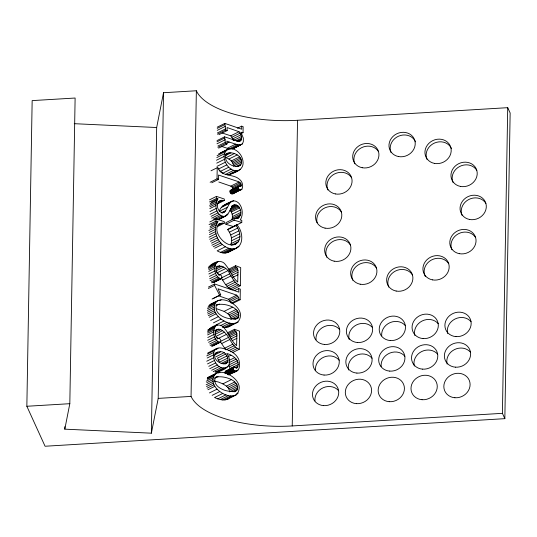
<?xml version="1.0" encoding="UTF-8"?>
<svg xmlns="http://www.w3.org/2000/svg" width="537" height="537" viewBox="0 0 537 537"><rect width="100%" height="100%" fill="white"/><g stroke="black" fill="none" stroke-linecap="round" stroke-linejoin="round"><path stroke-width="0.81" d="M26.85 406.267L32.16 100.607L75.12 98.029L69.817 403.69L64.802 429.157L151.367 433.178L158.214 398.387L163.523 92.726L196.361 90.76A86.846 34.992 1 0 0 297.538 120.281L507.72 107.675L510.15 113.005L504.84 418.665L45.068 446.24L26.85 406.267L69.817 403.69M64.802 429.157L64.843 426.647M151.367 433.178L156.67 127.517L163.523 92.726M504.84 418.665L502.417 413.336L292.229 425.942A86.846 34.992 1 0 1 191.058 396.42L196.361 90.76M240.14 299.747L238.958 299.357L238.683 297.518L236.689 295.149L218.035 288.785L220.7 294.793L219.653 295.283L214.599 285.416L214.625 283.992L238.831 292.128L238.75 288.577L240.328 289.101L240.14 299.747L232.555 303.512M209.068 224.573L215.968 221.15L216.002 218.895L224.312 221.66L224.291 223.164L217.391 226.587M209.497 201.952L216.398 198.529L216.431 196.401L224.312 199.019L224.285 200.523L217.391 203.946M210.128 182.258L217.022 178.834L217.217 167.725L218.398 168.121C220.042 176.458 233.186 173.907 238.925 178.895C242.241 180.969 243.684 185.614 241.952 189.138L232.836 193.944C231.051 194.307 229.494 192.32 230.105 190.648L238.764 186.144L240.63 186.514L241.106 185.963C241.825 183.459 239.28 181.808 237.193 181.258L218.532 175.049L218.599 179.358L211.706 182.781M217.868 147.306L225.453 143.547L224.6 136.834L235.521 140.466L238.26 141.124L240.16 141.003C243.335 138.828 240.952 134.015 239.025 131.719L227.104 127.544L227.158 130.585L218.881 134.693M217.411 134.203L225.688 130.095L224.835 123.389L241.737 129.216L241.643 126.161L243.147 126.665L243.046 132.639L241.663 133.324M232.736 226.345L225.862 224.285L225.889 222.66L240.254 215.525C242.684 210.35 237.488 201.516 231.648 206.154M225.862 224.285L234.139 220.183L234.166 218.552L238.025 218.364L240.254 215.525M209.484 328.731C213.934 325.227 220.976 322.63 224.654 328.617C229.232 333.86 231.219 341.109 236.609 345.653L236.904 333.792L235.817 331.215L234.562 330.524L234.588 329.275L239.596 331.188L239.28 349.272L232.387 352.695M210.585 265.177C215.035 261.673 222.076 259.076 225.762 265.063C230.339 270.306 232.32 277.555 237.71 282.1L238.005 270.239L236.918 267.661L235.669 266.97L235.689 265.721L240.704 267.634L240.388 285.718L232.112 289.826C226.735 287.96 224.244 282.381 221.331 277.965L229.608 273.857C232.521 278.273 235.011 283.851 240.388 285.718M233.494 226.574L241.771 222.466L241.811 220.298L240.267 219.995C243.348 215.035 242.764 207.987 239.113 203.483C237.334 201.637 234.588 200.187 232.018 201.167C227.091 203.637 220.848 205.275 219.244 211.336L227.52 207.228L229.601 203.342L232.018 201.167M292.229 425.942L297.538 120.281M502.417 413.336L507.72 107.675M229.608 273.857C226.5 263.875 209.792 262.721 218.74 275.119L220.331 274.89L221.466 275.77L221.976 277.414L221.412 278.696C214.592 278.045 212.652 266.117 217.485 261.754M239.28 349.272C230.259 345.882 229.433 333.638 220.814 329.691C214.525 326.832 213.578 335.961 217.633 338.672L219.224 338.444L220.365 339.324L220.875 340.968L220.311 342.25C213.491 341.599 211.551 329.671 216.377 325.308M233.716 205.127C229.346 208.437 228.299 219.74 220.714 215.444C215.377 212.048 214.632 203.926 217.935 198.878L216.398 198.529M230.695 244.704C232.93 239.737 230.897 233.79 227.715 229.688L228.487 228.856L236.763 224.748C243.664 231.286 244.57 248.832 232.219 248.953C219.935 247.893 211.128 232.259 217.901 221.586L215.968 221.15M231.977 219.633C232.924 216.431 232.427 212.538 229.93 210.162L238.2 206.054M214.223 307.083C216.143 291.289 241.764 304.351 240.435 315.971C238.69 332.275 212.853 318.763 214.223 307.083L207.322 310.507M212.961 379.578C214.881 363.777 240.509 376.84 239.18 388.466C237.428 404.77 211.598 391.251 212.961 379.578L206.758 382.659M233.676 367.227L233.333 369.288L225.057 373.396L225.399 371.336L233.676 367.227L234.756 367.086L236.22 368.16L237.005 367.939C241.509 361.273 232.635 354.796 226.748 353.46C229.212 356.42 230.178 360.461 229.286 364.214C227.124 369.08 220.204 371.611 215.183 372.094L223.459 367.993L226.997 367.415M223.459 367.993C212.021 367.556 208.322 343.559 223.486 348.567C229.5 350.104 235.951 353.212 238.65 359.139C239.67 362.24 239.992 365.71 238.871 368.832C236.978 372.51 231.87 372.557 228.869 374.927M227.876 361.441C228.493 358.119 226.688 354.769 224.204 352.655C219.25 349.701 211.873 353.507 215.699 359.233C217.807 362.757 225.647 366.362 227.876 361.441L223.05 363.838M238.535 170.444C226.728 173.605 217.143 151.018 230.89 148.521C237.784 149.279 243.033 156.045 243.1 162.805C243.375 170.43 234.374 172.733 228.769 174.753M234.555 244.489C242.435 241.556 240.455 230.715 235.991 225.587L236.763 224.748M217.707 304.338L216.545 305.036C212.806 315.347 230.574 321.327 238.052 318.045C242.643 307.661 223.365 302.197 216.324 305.023M216.445 376.826L215.283 377.524C211.551 387.835 229.312 393.816 236.79 390.533C241.382 380.149 222.11 374.685 215.069 377.511M226.916 153.602C221.224 160.798 233.931 169.564 240.388 165.228C245.59 157.207 232.078 149.581 225.54 154.287M241.113 189.836C239.327 190.199 237.77 188.212 238.381 186.54L238.764 186.144M222.627 213.001L224.976 211.571L227.52 207.228M233.373 148.668L242.435 143.862L243.355 141.546L243.335 138.09L240.891 132.216L243.046 132.639M230.259 174.552L233.105 172.397M218.72 371.517L219.633 370.698M224.291 223.164C206.349 223.58 224.943 251.685 236.629 243.469M225.426 246.738L217.156 250.839C220.855 252.987 225.956 254.216 229.661 251.41M207.826 377.545L217.196 372.792M222.385 327.234L226.205 327.436L229.91 326.174M215.162 397.816C219.271 399.669 224.5 401.159 228.648 398.662M217.243 127.155L224.835 123.389M217.223 128.363L224.808 124.597M217.23 130.363L225.5 126.255M217.438 132.907L225.708 128.806M237.508 128.215L241.643 126.161M217.015 140.6L224.6 136.834M216.995 141.808L224.58 138.043M222.311 133.022L230.749 135.827L239.025 131.719M216.995 143.809L225.272 139.701M230.749 135.827L231.816 137.25L240.093 133.142M217.894 146.017L225.48 142.251M233.058 140.023L232.675 138.902L240.952 134.794M227.124 143.084L229.192 142.057L237.555 144.735L241.65 144.56M233.246 140.58L241.516 136.479M218.646 148.138L226.923 144.03L226.869 141.117L229.192 142.057M236.173 140.801L241.69 138.063M236.75 141.54L241.576 139.143M238.529 141.359L241.288 139.989M238.743 141.634L240.811 140.607M221.627 146.4L227.292 148.286L235.568 144.178M220.405 152.964L228.675 148.856M218.519 153.985L226.795 149.877M227.292 148.286L229.286 148.843L237.555 144.735M217.076 155.683L225.352 151.575M230.964 149.091L239.233 144.99M234.159 147.97L242.435 143.862M232.326 149.038L240.596 144.93M216.807 157.569L224.392 153.804M225.996 154.132L228.064 153.105M225.983 154.569L229.427 152.864M225.406 155.596L230.923 152.857M216.458 160.234L224.043 156.468M234.286 153.582L226.01 157.683C229.165 158.905 232.635 161.04 233.286 164.637L241.563 160.529M216.74 163.141L224.325 159.382M228.937 159.026L237.206 154.918M217.002 166.363L225.272 162.255M211.014 170.806L217.217 167.725M231.326 160.919L239.596 156.817M232.252 162.046L240.522 157.938M218.505 169.007L226.775 164.899M232.904 163.282L241.18 159.18M219.505 170.162L220.512 171.31L228.789 167.208M233.394 166.101L241.67 161.999M235.817 166.604L241.328 163.872M231.165 169.034L222.889 173.142L220.512 171.31M237.629 166.598L240.388 165.228M225.54 174.371L233.817 170.263M236.3 170.746L228.03 174.847L226.782 174.612M232.138 173.511L240.415 169.403M218.807 182.003L230.769 186.124L239.046 182.016M230.769 186.124L232.024 186.983L240.301 182.875M232.957 189.185L232.716 187.984L240.992 183.876M209.537 199.824L216.431 196.401M230.105 190.648L241.234 185.077M236.401 187.796L239.844 186.084M229.964 191.34L238.24 187.232M239.73 186.648L241.106 185.963M230.084 192.226L238.361 188.125M211.041 202.295L217.935 198.878M230.48 192.978L238.75 188.87M210.162 203.684L217.055 200.261M231.071 193.555L239.348 189.447M231.796 193.917L240.073 189.816M233.682 193.246L241.952 189.138M209.584 205.342L216.478 201.919M218.103 201.758L221.667 200.294L224.285 200.523M218.223 202.006L221.667 200.294M209.92 206.772L216.122 203.691M218.096 202.677L222.922 200.281M209.779 208.611L215.981 205.537M209.98 211.524L216.183 208.443M222.399 206.174L230.668 202.073M232.259 201.476L233.635 200.791M221.331 207.45L229.601 203.342M210.001 214.344L216.901 210.92M211.088 216.317L217.982 212.894M231.474 206.483L234.917 204.778M231.521 207.396L236.347 205M220.942 212.947L225.768 210.551M211.706 218.17L219.291 214.404M222.217 212.941L224.976 211.571M230.433 208.859L237.334 205.436M213.129 219.203L220.714 215.444M230.688 210.967L238.965 206.859M209.799 221.976L216.002 218.895M214.558 219.868L222.143 216.109M231.34 211.954L239.616 207.846M226.601 214.74L227.977 214.055M217.17 219.875L224.063 216.451M218.68 219.344L226.956 215.243M218.089 219.868L225.674 216.102M232.192 214.169L240.469 210.061M211.007 225.01L217.901 221.586M210.021 226.654L216.914 223.238M232.447 216.606L240.724 212.498M209.987 228.151L216.196 225.07M218.022 224.506L220.089 223.479M218.552 224.446L221.311 223.077M217.881 225.365L222.707 222.969M232.313 218.23L240.589 214.122M208.853 230.514L215.746 227.091M235.575 218.76L239.717 216.706M209.363 232.373L215.572 229.292M236.904 218.7L238.972 217.673M209.45 234.649L215.652 231.568M209.088 237.179L215.981 233.756M227.715 229.688L235.991 225.587M209.658 239.28L216.552 235.857M210.47 241.294L217.371 237.871M229.427 232.172L237.703 228.064M211.471 243.16L218.364 239.737M230.688 234.964L238.958 230.856M211.927 245.228L219.512 241.462M213.229 246.798L220.814 243.033M231.447 237.871L239.724 233.763M214.679 248.215L222.264 244.456M231.669 240.704L239.945 236.602M231.259 243.543L239.536 239.435M231.514 245.181L238.415 241.757M220.546 252.383L228.822 248.275M222.284 252.846L230.561 248.738M223.942 253.055L232.219 248.953M225.52 253.021L233.796 248.913M237.649 246.993L239.032 246.308M227.03 252.726L237.938 247.302M228.42 252.182L236.696 248.074M211.712 264.761L218.606 261.338M208.994 266.318L216.579 262.553M208.282 267.419L215.867 263.654M208.45 268.399L215.35 264.983M208.819 269.608L215.022 266.527M216.579 266.721L217.962 266.037M216.304 267.433L219.747 265.721M208.692 271.373L214.894 268.292M216.404 268.876L221.922 266.137M208.859 273.984L215.069 270.903M216.149 270.816L223.734 267.057M209.464 276.38L215.673 273.299M216.075 271.682L217.31 272.722L225.587 268.614M228.796 269.138L235.689 265.721M209.672 278.763L216.565 275.34M227.534 270.849L219.257 274.957L217.31 272.722M228.775 270.393L235.669 266.97M210.074 280.75L217.66 276.985M229.333 271.427L236.918 267.661M230.071 272.487L237.656 268.722M211.256 281.898L218.841 278.132M211.699 282.865L219.975 278.763M214.243 281.959L221.137 278.535M231.111 273.662L238.005 270.239M213.176 282.65L220.761 278.884M213.827 282.455L221.412 278.696M208.416 287.073L214.625 283.992M231.89 275.353L238.099 272.272M222.627 280.072L230.903 275.971M208.39 288.497L214.599 285.416M232.501 277.501L238.019 274.769M225.681 284.704L233.957 280.596M226.976 286.302L235.253 282.193M228.473 287.772L236.75 283.67M230.178 288.973L238.455 284.865M212.061 299.049L219.653 295.283M213.115 298.559L220.7 294.793M234.615 290.631L238.75 288.577M210.182 304.412L218.452 300.304M209.363 305.016L216.263 301.593M208.497 305.996L215.391 302.573M219.774 300.545L221.157 299.861M207.866 307.238L214.766 303.814M207.477 308.741L214.37 305.318M218.982 295.934L228.42 299.25L236.689 295.149M215.867 305.748L219.318 304.036M228.42 299.25L229.661 300.264L237.938 296.156M207.416 312.306L214.317 308.889M230.595 302.848L230.413 301.626L238.683 297.518M207.759 314.031L214.652 310.614M231.373 303.116L238.958 299.357M208.349 315.682L215.243 312.265M209.188 317.26L216.082 313.836M216.659 308.782L224.11 311.373L232.387 307.265M210.672 320.448L218.264 316.682M224.11 311.373L227.661 313.628L235.938 309.52M227.661 313.628L229.044 314.917L237.32 310.809M213.417 322.851L221.002 319.085M229.044 314.917L230.024 316.3L238.294 312.192M215.787 325.06L224.057 320.951M238.871 313.675L230.595 317.783L230.024 316.3M210.611 328.315L217.505 324.892M207.893 329.872L215.478 326.107M207.866 330.631L214.766 327.208M230.769 319.361L239.046 315.259M207.349 331.953L214.243 328.537M220.351 325.717L227.252 322.294M233.951 319.26L238.784 316.864M207.712 333.162L213.921 330.08M235.293 319.414L238.052 318.045M222.271 326.778L229.856 323.012M215.478 330.275L216.854 329.59M214.76 330.725L216.143 330.04M215.196 330.987L218.646 329.275M207.584 334.927L213.793 331.846M223.989 327.463L232.266 323.355M215.303 332.43L220.814 329.691M226.205 327.436L234.481 323.328M228.225 327.04L238.186 322.066M207.759 337.538L213.961 334.457M215.042 334.37L222.627 330.611M207.671 340.277L214.572 336.853M216.21 336.276L224.486 332.168M227.688 332.692L234.588 329.275M208.564 342.317L215.465 338.894M217.002 339.035L218.378 338.35M226.426 334.403L218.15 338.511L217.183 337.39M227.668 333.947L234.562 330.524M209.665 343.962L216.559 340.539M228.225 334.981L235.817 331.215M210.148 345.452L217.733 341.686M228.963 336.041L236.548 332.275M228.5 337.411L220.224 341.519L225.439 349.318M211.283 346.076L218.868 342.317M213.142 345.513L220.727 341.747M230.011 337.216L236.904 333.792M212.075 346.204L219.66 342.438M212.726 346.009L220.311 342.25M230.789 338.907L236.992 335.826M221.519 343.626L229.796 339.525M232.085 340.713L236.918 338.323M207.812 352.984L216.888 348.419M216.002 349.453L218.069 348.426M207.416 353.997L214.31 350.574M206.752 355.903L213.645 352.48M224.573 348.258L232.85 344.15M214.753 353.48L217.512 352.111M207.181 358.018L213.39 354.937M214.317 355.058L220.519 351.977M225.876 349.856L234.145 345.747M206.725 361.213L213.619 357.79M215.928 356.763L224.204 352.655M228.749 350.641L235.642 347.224M217.391 358.172L225.661 354.064M230.454 351.842L237.354 348.419M207.517 363.911L214.411 360.488M217.807 358.817L218.64 360.099L226.916 355.997M228.191 356.581L230.95 355.212M208.759 366.328L215.659 362.905M227.775 358.085L219.499 362.193L218.64 360.099M209.739 368.704L217.324 364.938M221.137 363.482L228.037 360.065M229.225 360.367L234.743 357.629M211.699 370.275L219.284 366.509M224.688 363.871L227.446 362.502M225.365 363.918L226.742 363.234M228.708 362.851L236.293 359.092M213.216 371.651L221.492 367.543M237.388 360.73L229.118 364.831L229.95 368.651L238.227 364.542M226.983 366.858L228.359 366.174M217.062 372.094L225.339 367.986M229.762 366.65L238.032 362.542M207.416 377.847L215.001 374.081M207.242 378.484L214.135 375.061M218.519 373.034L219.895 372.349M207.302 379.384L213.504 376.303M225.399 371.336L234.199 367.026M225.023 371.785L233.3 367.684M206.221 381.23L213.115 377.806M234.756 367.086L225.929 371.134M224.909 372.557L233.186 368.456M235.307 367.536L238.059 366.167M214.612 378.236L218.062 376.524M236.26 367.973L237.636 367.288M226.151 373.786L233.736 370.02L235.052 370.919L237.146 370.819M227.433 373.987L234.327 370.564M206.161 384.801L213.055 381.377M227.466 374.685L235.052 370.919M228.507 374.833L238.086 370.074M206.503 386.526L213.397 383.103M207.094 388.177L213.988 384.754M207.933 389.748L214.827 386.331M213.807 380.867L218.586 382.089L222.848 383.861L231.125 379.76M209.417 392.936L217.002 389.171M222.848 383.861L226.406 386.116L234.682 382.008M226.406 386.116L227.782 387.405L236.058 383.297M212.155 395.339L219.74 391.574M227.782 387.405L228.762 388.788L237.039 384.687M214.525 397.548L222.801 393.44M237.616 386.17L229.339 390.271L228.762 388.788M229.514 391.856L237.784 387.748M217.72 398.89L225.99 394.789M232.696 391.748L237.522 389.352M234.031 391.903L236.79 390.533M220.324 399.609L228.601 395.501M222.734 399.951L231.011 395.843M236.763 393.789L238.146 393.104M224.949 399.924L233.219 395.823M226.963 399.535L236.924 394.554M220.519 200.556C214.646 202.764 217.754 214.203 224.01 212.316M158.214 398.387L191.058 396.42M230.487 190.252L231.575 190.192M74.267 123.691L156.67 127.517M229.286 148.843L230.4 149.011M234.139 220.183L241.771 222.466M225.688 130.095L227.158 130.585M225.453 143.547L226.923 144.03M217.022 178.834L218.599 179.358M232.024 186.983L232.716 187.984M229.661 300.264L230.413 301.626M233.333 369.288L233.736 370.02M231.816 137.25L232.675 138.902M354.816 163.792A13.358 12.009 -24.5 0 1 361.414 147.769A13.358 12.009 -24.5 0 1 378.511 151.588M327.939 189.991A13.358 12.009 -24.5 0 1 334.538 173.968A13.358 12.009 -24.5 0 1 351.641 177.787M317.152 222.714A13.358 12.009 -24.5 0 1 325.066 207.792A13.358 12.009 -24.5 0 1 341.378 211.994M326.771 257.236A13.358 12.009 -24.5 0 1 333.37 241.214A13.358 12.009 -24.5 0 1 350.473 245.033M352.789 280.267A13.358 12.009 -24.5 0 1 359.387 264.238A13.358 12.009 -24.5 0 1 376.491 268.064M388.761 287.107A13.358 12.009 -24.5 0 1 395.36 271.084A13.358 12.009 -24.5 0 1 412.463 274.904M391.097 152.615A13.358 12.009 -24.5 0 1 398.481 136.217A13.358 12.009 -24.5 0 1 415.531 141.802M425.385 276.642A13.358 12.009 -24.5 0 1 431.251 260.116A13.358 12.009 -24.5 0 1 448.744 263.727M451.912 249.732A13.358 12.009 -24.5 0 1 458.511 233.709A13.358 12.009 -24.5 0 1 475.614 237.529M462.176 215.525A13.358 12.009 -24.5 0 1 468.774 199.502A13.358 12.009 -24.5 0 1 485.878 203.328M453.08 182.486A13.358 12.009 -24.5 0 1 459.679 166.463A13.358 12.009 -24.5 0 1 476.782 170.283M427.063 159.455A13.358 12.009 -24.5 0 1 434.453 143.057A13.358 12.009 -24.5 0 1 451.503 148.648M316.024 339.84A13.358 12.009 -24.5 0 1 324.408 326.55A13.358 12.009 -24.5 0 1 339.733 329.644M349.151 339.424A13.358 12.009 -24.5 0 1 356.454 324.945A13.358 12.009 -24.5 0 1 372.577 327.677M381.706 335.9A13.358 12.009 -24.5 0 1 390.09 322.609A13.358 12.009 -24.5 0 1 405.415 325.704M414.839 335.484A13.358 12.009 -24.5 0 1 422.136 321.005A13.358 12.009 -24.5 0 1 438.259 323.737M447.677 333.517A13.358 12.009 -24.5 0 1 454.98 319.038A13.358 12.009 -24.5 0 1 471.097 321.764M315.494 370.409A13.358 12.009 -24.5 0 1 323.871 357.112A13.358 12.009 -24.5 0 1 339.203 360.213M348.62 369.986A13.358 12.009 -24.5 0 1 355.924 355.514A13.358 12.009 -24.5 0 1 372.047 358.239M381.176 366.469A13.358 12.009 -24.5 0 1 389.56 353.171A13.358 12.009 -24.5 0 1 404.885 356.273M414.302 366.053A13.358 12.009 -24.5 0 1 421.605 351.574A13.358 12.009 -24.5 0 1 437.729 354.299M447.146 364.079A13.358 12.009 -24.5 0 1 454.45 349.6A13.358 12.009 -24.5 0 1 470.566 352.332M314.964 400.971A13.358 12.009 -24.5 0 1 323.341 387.68A13.358 12.009 -24.5 0 1 338.672 390.775M325.073 228.138A13.358 12.009 -24.5 0 0 341.425 212.196A13.358 12.009 -24.5 0 0 319.542 208.034A13.358 12.009 -24.5 0 0 325.073 228.138M335.336 193.931A13.358 12.009 -24.5 0 0 351.688 177.995A13.358 12.009 -24.5 0 0 329.805 173.834A13.358 12.009 -24.5 0 0 335.336 193.931M362.213 167.732A13.358 12.009 -24.5 0 0 378.558 151.796A13.358 12.009 -24.5 0 0 356.675 147.635A13.358 12.009 -24.5 0 0 362.213 167.732M398.494 156.556A13.358 12.009 -24.5 0 0 414.839 140.62A13.358 12.009 -24.5 0 0 392.963 136.458A13.358 12.009 -24.5 0 0 398.494 156.556M434.46 163.402A13.358 12.009 -24.5 0 0 450.812 147.46A13.358 12.009 -24.5 0 0 428.929 143.298A13.358 12.009 -24.5 0 0 434.46 163.402M460.478 186.426A13.358 12.009 -24.5 0 0 476.829 170.491A13.358 12.009 -24.5 0 0 454.946 166.329A13.358 12.009 -24.5 0 0 460.478 186.426M469.58 219.472A13.358 12.009 -24.5 0 0 485.925 203.53A13.358 12.009 -24.5 0 0 464.042 199.368A13.358 12.009 -24.5 0 0 469.58 219.472M459.316 253.672A13.358 12.009 -24.5 0 0 475.661 237.737A13.358 12.009 -24.5 0 0 453.778 233.575A13.358 12.009 -24.5 0 0 459.316 253.672M432.439 279.871A13.358 12.009 -24.5 0 0 448.791 263.935A13.358 12.009 -24.5 0 0 426.908 259.774A13.358 12.009 -24.5 0 0 432.439 279.871M396.158 291.047A13.358 12.009 -24.5 0 0 412.51 275.112A13.358 12.009 -24.5 0 0 390.627 270.95A13.358 12.009 -24.5 0 0 396.158 291.047M360.193 284.207A13.358 12.009 -24.5 0 0 376.538 268.265A13.358 12.009 -24.5 0 0 354.655 264.103A13.358 12.009 -24.5 0 0 360.193 284.207M334.168 261.177A13.358 12.009 -24.5 0 0 350.52 245.241A13.358 12.009 -24.5 0 0 328.637 241.079A13.358 12.009 -24.5 0 0 334.168 261.177M323.522 405.623A13.358 12.009 -24.5 0 0 337.874 388.13A13.358 12.009 -24.5 0 0 315.407 386.472A13.358 12.009 -24.5 0 0 323.522 405.623M356.367 403.649A13.358 12.009 -24.5 0 0 370.718 386.157A13.358 12.009 -24.5 0 0 348.244 384.499A13.358 12.009 -24.5 0 0 356.367 403.649M389.211 401.683A13.358 12.009 -24.5 0 0 403.556 384.19A13.358 12.009 -24.5 0 0 381.089 382.532A13.358 12.009 -24.5 0 0 389.211 401.683M422.048 399.709A13.358 12.009 -24.5 0 0 436.4 382.216A13.358 12.009 -24.5 0 0 413.933 380.558A13.358 12.009 -24.5 0 0 422.048 399.709M454.893 397.742A13.358 12.009 -24.5 0 0 469.237 380.25A13.358 12.009 -24.5 0 0 446.771 378.592A13.358 12.009 -24.5 0 0 454.893 397.742M324.053 375.054A13.358 12.009 -24.5 0 0 338.404 357.561A13.358 12.009 -24.5 0 0 315.937 355.903A13.358 12.009 -24.5 0 0 324.053 375.054M356.897 373.087A13.358 12.009 -24.5 0 0 371.248 355.595A13.358 12.009 -24.5 0 0 348.775 353.937A13.358 12.009 -24.5 0 0 356.897 373.087M389.741 371.114A13.358 12.009 -24.5 0 0 404.086 353.621A13.358 12.009 -24.5 0 0 381.619 351.963A13.358 12.009 -24.5 0 0 389.741 371.114M422.579 369.147A13.358 12.009 -24.5 0 0 436.93 351.654A13.358 12.009 -24.5 0 0 414.463 349.996A13.358 12.009 -24.5 0 0 422.579 369.147M455.423 367.174A13.358 12.009 -24.5 0 0 469.774 349.681A13.358 12.009 -24.5 0 0 447.301 348.023A13.358 12.009 -24.5 0 0 455.423 367.174M324.59 344.486A13.358 12.009 -24.5 0 0 338.934 326.999A13.358 12.009 -24.5 0 0 316.468 325.335A13.358 12.009 -24.5 0 0 324.59 344.486M357.427 342.519A13.358 12.009 -24.5 0 0 371.779 325.026A13.358 12.009 -24.5 0 0 349.312 323.368A13.358 12.009 -24.5 0 0 357.427 342.519M390.271 340.552A13.358 12.009 -24.5 0 0 404.623 323.059A13.358 12.009 -24.5 0 0 382.149 321.401A13.358 12.009 -24.5 0 0 390.271 340.552M423.109 338.579A13.358 12.009 -24.5 0 0 437.46 321.086A13.358 12.009 -24.5 0 0 414.994 319.428A13.358 12.009 -24.5 0 0 423.109 338.579M455.953 336.612A13.358 12.009 -24.5 0 0 470.305 319.119A13.358 12.009 -24.5 0 0 447.831 317.461A13.358 12.009 -24.5 0 0 455.953 336.612"/></g></svg>
